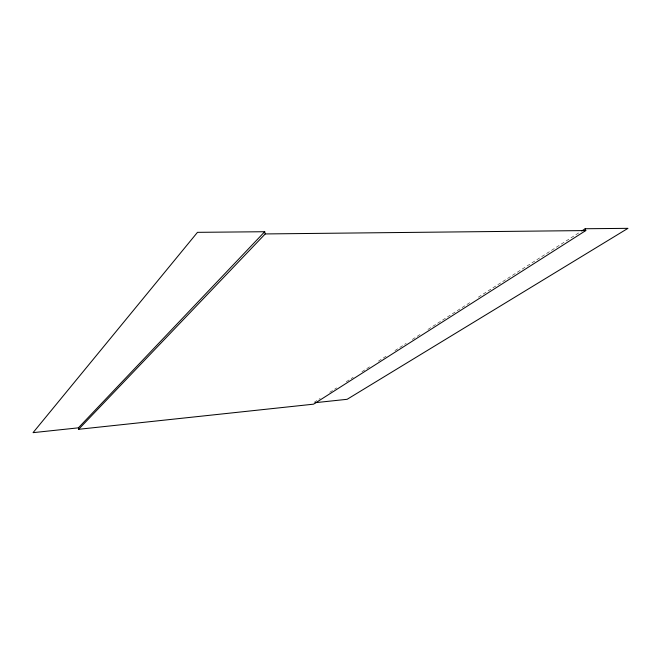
<?xml version="1.0" encoding="UTF-8"?>
<svg xmlns="http://www.w3.org/2000/svg" width="661" height="661" viewBox="0 0 661 661"><rect width="100%" height="100%" fill="white"/><g stroke="black" fill="none" stroke-linecap="round" stroke-linejoin="round"><path stroke-width="0.5" stroke-dasharray="3.31 2.48" d="M314.107 402.342L320.188 398.451M329.748 392.328L336.697 387.875M346.257 381.752L353.205 377.307M361.898 371.738L370.59 366.177M378.406 361.17L387.098 355.601M394.914 350.594L406.209 343.365M412.29 339.473L420.983 333.904M427.931 329.451L471.376 301.631M478.324 297.186L579.986 232.085"/><path stroke-width="0.99" d="M78.386 427.841L264.706 231.722L265.218 233.936L78.626 429.295L78.386 427.841L33.05 432.658L197.482 232.341L264.706 231.722M581.721 230.97L585.2 228.739L627.95 228.342L347.141 399.302L315.239 402.689M585.2 228.739L585.786 230.565L313.537 404.177L78.626 429.295M265.218 233.936L585.786 230.565"/></g></svg>
